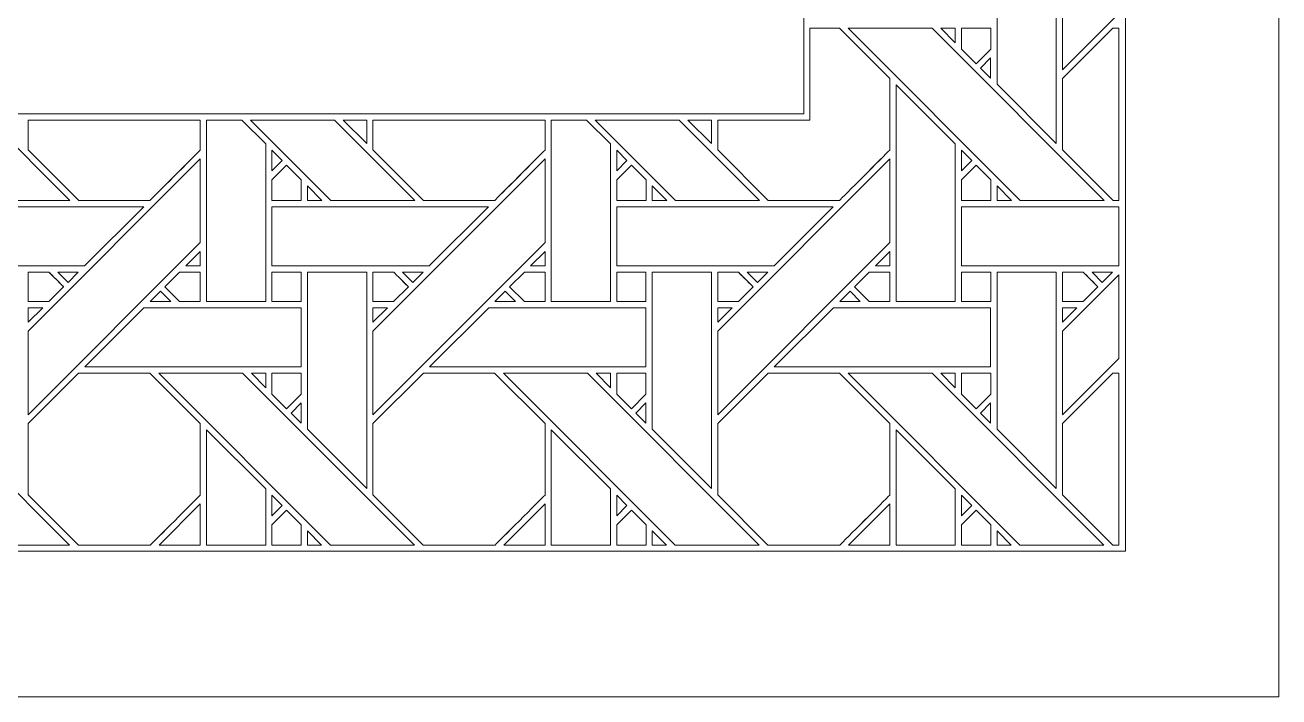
# Model space of a CAD drawing. Header units: inches. Extents: x 5.4 to 19.4, y 5.6 to 12.6.
# Drawn here: x 15.932 to 19.383, y 5.595 to 7.442 of the extents above; entities that cross this region are included whole.
import ezdxf

# ---------------------------------------------------------------- set-up
doc = ezdxf.new("R2010")
doc.units = ezdxf.units.IN
doc.header["$MEASUREMENT"] = 0
doc.layers.add('Design', color=7, linetype='Continuous', lineweight=0)

msp = doc.modelspace()

# ---------------------------------------------------------------- linework, layer by layer
at = {"layer": 'Design'}
for points, knots in [([(5.3829, 12.5948), (5.3829, 12.5948), (5.3829, 5.5948), (5.3829, 5.5948), (5.3829, 5.5948), (19.3829, 5.5948), (19.3829, 5.5948), (19.3829, 5.5948), (19.3829, 12.5948), (19.3829, 12.5948), (19.3829, 12.5948), (5.3829, 12.5948), (5.3829, 12.5948)], [0, 0, 0, 0, 1, 1, 1, 2, 2, 2, 3, 3, 3, 4, 4, 4, 4]), ([(5.8048, 12.1938), (5.8048, 12.1938), (5.8048, 5.9957), (5.8048, 5.9957), (5.8048, 5.9957), (18.9609, 5.9957), (18.9609, 5.9957), (18.9609, 5.9957), (18.9609, 12.1938), (18.9609, 12.1938), (18.9609, 12.1938), (5.8048, 12.1938), (5.8048, 12.1938)], [0, 0, 0, 0, 1, 1, 1, 2, 2, 2, 3, 3, 3, 4, 4, 4, 4]), ([(6.6905, 7.1978), (6.6905, 7.1978), (6.6905, 10.9917), (6.6905, 10.9917), (6.6905, 10.9917), (18.0752, 10.9917), (18.0752, 10.9917), (18.0752, 10.9917), (18.0752, 7.1978), (18.0752, 7.1978), (18.0752, 7.1978), (6.6905, 7.1978), (6.6905, 7.1978)], [0, 0, 0, 0, 1, 1, 1, 2, 2, 2, 3, 3, 3, 4, 4, 4, 4]), ([(18.6071, 7.2793), (18.6071, 7.2793), (18.6071, 7.7115), (18.6071, 7.7115), (18.6071, 7.7115), (18.77, 7.7115), (18.77, 7.7115), (18.77, 7.7115), (18.77, 7.1164), (18.77, 7.1164), (18.77, 7.1164), (18.6071, 7.2793), (18.6071, 7.2793)], [0, 0, 0, 0, 1, 1, 1, 2, 2, 2, 3, 3, 3, 4, 4, 4, 4]), ([(18.9421, 7.4742), (18.9421, 7.4742), (18.7871, 7.3193), (18.7871, 7.3193), (18.7871, 7.3193), (18.7871, 7.5494), (18.7871, 7.5494), (18.7871, 7.5494), (18.9421, 7.7043), (18.9421, 7.7043), (18.9421, 7.7043), (18.9421, 7.4742), (18.9421, 7.4742)], [0, 0, 0, 0, 1, 1, 1, 2, 2, 2, 3, 3, 3, 4, 4, 4, 4]), ([(17.8384, 7.0992), (17.8384, 7.0992), (17.8384, 7.1811), (17.8384, 7.1811), (17.8384, 7.1811), (18.0919, 7.1811), (18.0919, 7.1811), (18.0919, 7.1811), (18.0919, 7.4336), (18.0919, 7.4336), (18.0919, 7.4336), (18.1734, 7.4336), (18.1734, 7.4336), (18.1734, 7.4336), (18.3121, 7.2949), (18.3121, 7.2949), (18.3121, 7.2949), (18.3121, 7.0987), (18.3121, 7.0987), (18.2943, 7.0807), (18.1824, 6.969), (18.1734, 6.96), (18.1734, 6.96), (17.9777, 6.96), (17.9777, 6.96), (17.9777, 6.96), (17.8384, 7.0992), (17.8384, 7.0992)], [0, 0, 0, 0, 1, 1, 1, 2, 2, 2, 3, 3, 3, 4, 4, 4, 5, 5, 5, 6, 6, 6, 7, 7, 7, 8, 8, 8, 9, 9, 9, 9]), ([(18.3121, 7.0987), (18.2942, 7.0806), (18.1823, 6.9689), (18.1734, 6.96), (18.1734, 6.96), (17.9777, 6.96), (17.9777, 6.96), (17.9777, 6.96), (17.8384, 7.0992), (17.8384, 7.0992), (17.8384, 7.0992), (17.8384, 7.1811), (17.8384, 7.1811), (17.8384, 7.1811), (18.0919, 7.1811), (18.0919, 7.1811), (18.0919, 7.1811), (18.0919, 7.4336), (18.0919, 7.4336), (18.0919, 7.4336), (18.1734, 7.4336), (18.1734, 7.4336), (18.1734, 7.4336), (18.3121, 7.2949), (18.3121, 7.2949), (18.3121, 7.2949), (18.3121, 7.0987), (18.3121, 7.0987)], [0, 0, 0, 0, 1, 1, 1, 2, 2, 2, 3, 3, 3, 4, 4, 4, 5, 5, 5, 6, 6, 6, 7, 7, 7, 8, 8, 8, 9, 9, 9, 9]), ([(18.9021, 6.96), (18.9021, 6.96), (18.6711, 6.96), (18.6711, 6.96), (18.6711, 6.96), (18.1975, 7.4336), (18.1975, 7.4336), (18.1975, 7.4336), (18.4285, 7.4336), (18.4285, 7.4336), (18.4285, 7.4336), (18.9021, 6.96), (18.9021, 6.96)], [0, 0, 0, 0, 1, 1, 1, 2, 2, 2, 3, 3, 3, 4, 4, 4, 4]), ([(18.4526, 7.4336), (18.4526, 7.4336), (18.4921, 7.4336), (18.4921, 7.4336), (18.4921, 7.4336), (18.4921, 7.3938), (18.4921, 7.3938), (18.4921, 7.3938), (18.4526, 7.4336), (18.4526, 7.4336)], [0, 0, 0, 0, 1, 1, 1, 2, 2, 2, 3, 3, 3, 3]), ([(18.5093, 7.4336), (18.5093, 7.4336), (18.5896, 7.4336), (18.5896, 7.4336), (18.5896, 7.4336), (18.5896, 7.376), (18.5896, 7.376), (18.5896, 7.376), (18.5496, 7.3361), (18.5496, 7.3361), (18.5496, 7.3361), (18.5093, 7.3764), (18.5093, 7.3764), (18.5093, 7.3764), (18.5093, 7.4336), (18.5093, 7.4336)], [0, 0, 0, 0, 1, 1, 1, 2, 2, 2, 3, 3, 3, 4, 4, 4, 5, 5, 5, 5]), ([(18.5496, 7.3361), (18.5496, 7.3361), (18.5093, 7.3764), (18.5093, 7.3764), (18.5093, 7.3764), (18.5093, 7.4336), (18.5093, 7.4336), (18.5093, 7.4336), (18.5896, 7.4336), (18.5896, 7.4336), (18.5896, 7.4336), (18.5896, 7.376), (18.5896, 7.376), (18.5896, 7.376), (18.5496, 7.3361), (18.5496, 7.3361)], [0, 0, 0, 0, 1, 1, 1, 2, 2, 2, 3, 3, 3, 4, 4, 4, 5, 5, 5, 5]), ([(18.9421, 6.96), (18.9421, 6.96), (18.9264, 6.96), (18.9264, 6.96), (18.9264, 6.96), (18.7872, 7.0992), (18.7872, 7.0992), (18.7872, 7.0992), (18.7872, 7.2949), (18.7872, 7.2949), (18.7872, 7.2949), (18.9259, 7.4336), (18.9259, 7.4336), (18.9259, 7.4336), (18.9421, 7.4336), (18.9421, 7.4336), (18.9421, 7.4336), (18.9421, 6.96), (18.9421, 6.96)], [0, 0, 0, 0, 1, 1, 1, 2, 2, 2, 3, 3, 3, 4, 4, 4, 5, 5, 5, 6, 6, 6, 6]), ([(18.9421, 6.96), (18.9421, 6.96), (18.9264, 6.96), (18.9264, 6.96), (18.9264, 6.96), (18.7872, 7.0992), (18.7872, 7.0992), (18.7872, 7.0992), (18.7872, 7.2949), (18.7872, 7.2949), (18.7872, 7.2949), (18.9259, 7.4336), (18.9259, 7.4336), (18.9259, 7.4336), (18.9421, 7.4336), (18.9421, 7.4336), (18.9421, 7.4336), (18.9421, 6.96), (18.9421, 6.96)], [0, 0, 0, 0, 1, 1, 1, 2, 2, 2, 3, 3, 3, 4, 4, 4, 5, 5, 5, 6, 6, 6, 6]), ([(18.5895, 7.3518), (18.5895, 7.3518), (18.5895, 7.2966), (18.5895, 7.2966), (18.5895, 7.2966), (18.5618, 7.324), (18.5618, 7.324), (18.5618, 7.324), (18.5895, 7.3518), (18.5895, 7.3518)], [0, 0, 0, 0, 1, 1, 1, 2, 2, 2, 3, 3, 3, 3]), ([(18.492, 6.682), (18.492, 6.682), (18.3292, 6.682), (18.3292, 6.682), (18.3292, 6.682), (18.3292, 7.2778), (18.3292, 7.2778), (18.3292, 7.2778), (18.492, 7.1157), (18.492, 7.1157), (18.492, 7.1157), (18.492, 6.682), (18.492, 6.682)], [0, 0, 0, 0, 1, 1, 1, 2, 2, 2, 3, 3, 3, 4, 4, 4, 4]), ([(15.6038, 7.1811), (15.6038, 7.1811), (15.8348, 7.1811), (15.8348, 7.1811), (15.8348, 7.1811), (16.056, 6.96), (16.056, 6.96), (16.056, 6.96), (15.8249, 6.96), (15.8249, 6.96), (15.8249, 6.96), (15.6038, 7.1811), (15.6038, 7.1811)], [0, 0, 0, 0, 1, 1, 1, 2, 2, 2, 3, 3, 3, 4, 4, 4, 4]), ([(15.941, 7.0992), (15.941, 7.0992), (15.941, 7.1811), (15.941, 7.1811), (15.941, 7.1811), (16.4146, 7.1811), (16.4146, 7.1811), (16.4146, 7.1811), (16.4146, 7.0987), (16.4146, 7.0987), (16.3968, 7.0807), (16.2849, 6.969), (16.2759, 6.96), (16.2759, 6.96), (16.0802, 6.96), (16.0802, 6.96), (16.0802, 6.96), (15.941, 7.0992), (15.941, 7.0992)], [0, 0, 0, 0, 1, 1, 1, 2, 2, 2, 3, 3, 3, 4, 4, 4, 5, 5, 5, 6, 6, 6, 6]), ([(16.4146, 7.0987), (16.3967, 7.0806), (16.2848, 6.9689), (16.2759, 6.96), (16.2759, 6.96), (16.0802, 6.96), (16.0802, 6.96), (16.0802, 6.96), (15.941, 7.0992), (15.941, 7.0992), (15.941, 7.0992), (15.941, 7.1811), (15.941, 7.1811), (15.941, 7.1811), (16.4146, 7.1811), (16.4146, 7.1811), (16.4146, 7.1811), (16.4146, 7.0987), (16.4146, 7.0987)], [0, 0, 0, 0, 1, 1, 1, 2, 2, 2, 3, 3, 3, 4, 4, 4, 5, 5, 5, 6, 6, 6, 6]), ([(16.4317, 7.1811), (16.4317, 7.1811), (16.5288, 7.1811), (16.5288, 7.1811), (16.5288, 7.1811), (16.5945, 7.1157), (16.5945, 7.1157), (16.5945, 7.1157), (16.5945, 6.682), (16.5945, 6.682), (16.5945, 6.682), (16.4317, 6.682), (16.4317, 6.682), (16.4317, 6.682), (16.4317, 7.1811), (16.4317, 7.1811)], [0, 0, 0, 0, 1, 1, 1, 2, 2, 2, 3, 3, 3, 4, 4, 4, 5, 5, 5, 5]), ([(16.5525, 7.1811), (16.5525, 7.1811), (16.7835, 7.1811), (16.7835, 7.1811), (16.7835, 7.1811), (17.0047, 6.96), (17.0047, 6.96), (17.0047, 6.96), (16.7736, 6.96), (16.7736, 6.96), (16.7736, 6.96), (16.5525, 7.1811), (16.5525, 7.1811)], [0, 0, 0, 0, 1, 1, 1, 2, 2, 2, 3, 3, 3, 4, 4, 4, 4]), ([(16.8725, 7.1811), (16.8725, 7.1811), (16.8725, 7.1164), (16.8725, 7.1164), (16.8725, 7.1164), (16.8078, 7.1811), (16.8078, 7.1811), (16.8078, 7.1811), (16.8725, 7.1811), (16.8725, 7.1811)], [0, 0, 0, 0, 1, 1, 1, 2, 2, 2, 3, 3, 3, 3]), ([(16.8897, 7.0992), (16.8897, 7.0992), (16.8897, 7.1811), (16.8897, 7.1811), (16.8897, 7.1811), (17.3634, 7.1811), (17.3634, 7.1811), (17.3634, 7.1811), (17.3634, 7.0987), (17.3634, 7.0987), (17.3456, 7.0807), (17.2336, 6.969), (17.2247, 6.96), (17.2247, 6.96), (17.029, 6.96), (17.029, 6.96), (17.029, 6.96), (16.8897, 7.0992), (16.8897, 7.0992)], [0, 0, 0, 0, 1, 1, 1, 2, 2, 2, 3, 3, 3, 4, 4, 4, 5, 5, 5, 6, 6, 6, 6]), ([(17.3634, 7.0987), (17.3454, 7.0806), (17.2335, 6.9689), (17.2247, 6.96), (17.2247, 6.96), (17.029, 6.96), (17.029, 6.96), (17.029, 6.96), (16.8897, 7.0992), (16.8897, 7.0992), (16.8897, 7.0992), (16.8897, 7.1811), (16.8897, 7.1811), (16.8897, 7.1811), (17.3634, 7.1811), (17.3634, 7.1811), (17.3634, 7.1811), (17.3634, 7.0987), (17.3634, 7.0987)], [0, 0, 0, 0, 1, 1, 1, 2, 2, 2, 3, 3, 3, 4, 4, 4, 5, 5, 5, 6, 6, 6, 6]), ([(17.3805, 7.1811), (17.3805, 7.1811), (17.4775, 7.1811), (17.4775, 7.1811), (17.4775, 7.1811), (17.5432, 7.1157), (17.5432, 7.1157), (17.5432, 7.1157), (17.5432, 6.682), (17.5432, 6.682), (17.5432, 6.682), (17.3805, 6.682), (17.3805, 6.682), (17.3805, 6.682), (17.3805, 7.1811), (17.3805, 7.1811)], [0, 0, 0, 0, 1, 1, 1, 2, 2, 2, 3, 3, 3, 4, 4, 4, 5, 5, 5, 5]), ([(17.5013, 7.1811), (17.5013, 7.1811), (17.7323, 7.1811), (17.7323, 7.1811), (17.7323, 7.1811), (17.9534, 6.96), (17.9534, 6.96), (17.9534, 6.96), (17.7224, 6.96), (17.7224, 6.96), (17.7224, 6.96), (17.5013, 7.1811), (17.5013, 7.1811)], [0, 0, 0, 0, 1, 1, 1, 2, 2, 2, 3, 3, 3, 4, 4, 4, 4]), ([(17.8213, 7.1811), (17.8213, 7.1811), (17.8213, 7.1164), (17.8213, 7.1164), (17.8213, 7.1164), (17.7565, 7.1811), (17.7565, 7.1811), (17.7565, 7.1811), (17.8213, 7.1811), (17.8213, 7.1811)], [0, 0, 0, 0, 1, 1, 1, 2, 2, 2, 3, 3, 3, 3]), ([(15.941, 6.6007), (15.941, 6.6007), (16.4146, 7.0743), (16.4146, 7.0743), (16.4146, 7.0743), (16.4146, 6.8442), (16.4146, 6.8442), (16.4146, 6.8442), (15.941, 6.3706), (15.941, 6.3706), (15.941, 6.3706), (15.941, 6.6007), (15.941, 6.6007)], [0, 0, 0, 0, 1, 1, 1, 2, 2, 2, 3, 3, 3, 4, 4, 4, 4]), ([(16.6118, 7.0414), (16.6118, 7.0414), (16.6118, 7.0982), (16.6118, 7.0982), (16.6118, 7.0982), (16.64, 7.0696), (16.64, 7.0696), (16.64, 7.0696), (16.6118, 7.0414), (16.6118, 7.0414)], [0, 0, 0, 0, 1, 1, 1, 2, 2, 2, 3, 3, 3, 3]), ([(16.8897, 6.6007), (16.8897, 6.6007), (17.3633, 7.0743), (17.3633, 7.0743), (17.3633, 7.0743), (17.3633, 6.8442), (17.3633, 6.8442), (17.3633, 6.8442), (16.8897, 6.3706), (16.8897, 6.3706), (16.8897, 6.3706), (16.8897, 6.6007), (16.8897, 6.6007)], [0, 0, 0, 0, 1, 1, 1, 2, 2, 2, 3, 3, 3, 4, 4, 4, 4]), ([(17.5605, 7.0414), (17.5605, 7.0414), (17.5605, 7.0982), (17.5605, 7.0982), (17.5605, 7.0982), (17.5887, 7.0696), (17.5887, 7.0696), (17.5887, 7.0696), (17.5605, 7.0414), (17.5605, 7.0414)], [0, 0, 0, 0, 1, 1, 1, 2, 2, 2, 3, 3, 3, 3]), ([(17.8384, 6.6007), (17.8384, 6.6007), (18.3121, 7.0743), (18.3121, 7.0743), (18.3121, 7.0743), (18.3121, 6.8442), (18.3121, 6.8442), (18.3121, 6.8442), (17.8384, 6.3706), (17.8384, 6.3706), (17.8384, 6.3706), (17.8384, 6.6007), (17.8384, 6.6007)], [0, 0, 0, 0, 1, 1, 1, 2, 2, 2, 3, 3, 3, 4, 4, 4, 4]), ([(18.5093, 7.0414), (18.5093, 7.0414), (18.5093, 7.0982), (18.5093, 7.0982), (18.5093, 7.0982), (18.5375, 7.0696), (18.5375, 7.0696), (18.5375, 7.0696), (18.5093, 7.0414), (18.5093, 7.0414)], [0, 0, 0, 0, 1, 1, 1, 2, 2, 2, 3, 3, 3, 3]), ([(16.6925, 6.9597), (16.6925, 6.9597), (16.6118, 6.9597), (16.6118, 6.9597), (16.6118, 6.9597), (16.6118, 7.017), (16.6118, 7.017), (16.6118, 7.017), (16.6522, 7.0574), (16.6522, 7.0574), (16.6522, 7.0574), (16.6925, 7.017), (16.6925, 7.017), (16.6925, 7.017), (16.6925, 6.9597), (16.6925, 6.9597)], [0, 0, 0, 0, 1, 1, 1, 2, 2, 2, 3, 3, 3, 4, 4, 4, 5, 5, 5, 5]), ([(16.6118, 7.017), (16.6118, 7.017), (16.6522, 7.0574), (16.6522, 7.0574), (16.6522, 7.0574), (16.6925, 7.017), (16.6925, 7.017), (16.6925, 7.017), (16.6925, 6.9597), (16.6925, 6.9597), (16.6925, 6.9597), (16.6118, 6.9597), (16.6118, 6.9597), (16.6118, 6.9597), (16.6118, 7.017), (16.6118, 7.017)], [0, 0, 0, 0, 1, 1, 1, 2, 2, 2, 3, 3, 3, 4, 4, 4, 5, 5, 5, 5]), ([(17.6412, 6.9597), (17.6412, 6.9597), (17.5606, 6.9597), (17.5606, 6.9597), (17.5606, 6.9597), (17.5606, 7.017), (17.5606, 7.017), (17.5606, 7.017), (17.6009, 7.0574), (17.6009, 7.0574), (17.6009, 7.0574), (17.6412, 7.017), (17.6412, 7.017), (17.6412, 7.017), (17.6412, 6.9597), (17.6412, 6.9597)], [0, 0, 0, 0, 1, 1, 1, 2, 2, 2, 3, 3, 3, 4, 4, 4, 5, 5, 5, 5]), ([(17.5606, 7.017), (17.5606, 7.017), (17.6009, 7.0574), (17.6009, 7.0574), (17.6009, 7.0574), (17.6412, 7.017), (17.6412, 7.017), (17.6412, 7.017), (17.6412, 6.9597), (17.6412, 6.9597), (17.6412, 6.9597), (17.5606, 6.9597), (17.5606, 6.9597), (17.5606, 6.9597), (17.5606, 7.017), (17.5606, 7.017)], [0, 0, 0, 0, 1, 1, 1, 2, 2, 2, 3, 3, 3, 4, 4, 4, 5, 5, 5, 5]), ([(18.59, 6.9597), (18.59, 6.9597), (18.5093, 6.9597), (18.5093, 6.9597), (18.5093, 6.9597), (18.5093, 7.017), (18.5093, 7.017), (18.5093, 7.017), (18.5496, 7.0574), (18.5496, 7.0574), (18.5496, 7.0574), (18.59, 7.017), (18.59, 7.017), (18.59, 7.017), (18.59, 6.9597), (18.59, 6.9597)], [0, 0, 0, 0, 1, 1, 1, 2, 2, 2, 3, 3, 3, 4, 4, 4, 5, 5, 5, 5]), ([(18.5093, 7.017), (18.5093, 7.017), (18.5496, 7.0574), (18.5496, 7.0574), (18.5496, 7.0574), (18.59, 7.017), (18.59, 7.017), (18.59, 7.017), (18.59, 6.9597), (18.59, 6.9597), (18.59, 6.9597), (18.5093, 6.9597), (18.5093, 6.9597), (18.5093, 6.9597), (18.5093, 7.017), (18.5093, 7.017)], [0, 0, 0, 0, 1, 1, 1, 2, 2, 2, 3, 3, 3, 4, 4, 4, 5, 5, 5, 5]), ([(16.7494, 6.96), (16.7494, 6.96), (16.7097, 6.96), (16.7097, 6.96), (16.7097, 6.96), (16.7097, 6.9998), (16.7097, 6.9998), (16.7097, 6.9998), (16.7494, 6.96), (16.7494, 6.96)], [0, 0, 0, 0, 1, 1, 1, 2, 2, 2, 3, 3, 3, 3]), ([(17.6982, 6.96), (17.6982, 6.96), (17.6585, 6.96), (17.6585, 6.96), (17.6585, 6.96), (17.6585, 6.9998), (17.6585, 6.9998), (17.6585, 6.9998), (17.6982, 6.96), (17.6982, 6.96)], [0, 0, 0, 0, 1, 1, 1, 2, 2, 2, 3, 3, 3, 3]), ([(18.6469, 6.96), (18.6469, 6.96), (18.6072, 6.96), (18.6072, 6.96), (18.6072, 6.96), (18.6072, 6.9998), (18.6072, 6.9998), (18.6072, 6.9998), (18.6469, 6.96), (18.6469, 6.96)], [0, 0, 0, 0, 1, 1, 1, 2, 2, 2, 3, 3, 3, 3]), ([(15.6631, 6.78), (15.6631, 6.78), (15.6631, 6.9427), (15.6631, 6.9427), (15.6631, 6.9427), (16.2588, 6.9427), (16.2588, 6.9427), (16.2588, 6.9427), (16.0961, 6.78), (16.0961, 6.78), (16.0961, 6.78), (15.6631, 6.78), (15.6631, 6.78)], [0, 0, 0, 0, 1, 1, 1, 2, 2, 2, 3, 3, 3, 4, 4, 4, 4]), ([(16.6118, 6.78), (16.6118, 6.78), (16.6118, 6.9427), (16.6118, 6.9427), (16.6118, 6.9427), (17.2075, 6.9427), (17.2075, 6.9427), (17.2075, 6.9427), (17.0448, 6.78), (17.0448, 6.78), (17.0448, 6.78), (16.6118, 6.78), (16.6118, 6.78)], [0, 0, 0, 0, 1, 1, 1, 2, 2, 2, 3, 3, 3, 4, 4, 4, 4]), ([(17.5605, 6.78), (17.5605, 6.78), (17.5605, 6.9427), (17.5605, 6.9427), (17.5605, 6.9427), (18.1563, 6.9427), (18.1563, 6.9427), (18.1563, 6.9427), (17.9935, 6.78), (17.9935, 6.78), (17.9935, 6.78), (17.5605, 6.78), (17.5605, 6.78)], [0, 0, 0, 0, 1, 1, 1, 2, 2, 2, 3, 3, 3, 4, 4, 4, 4]), ([(18.9421, 6.78), (18.9421, 6.78), (18.5093, 6.78), (18.5093, 6.78), (18.5093, 6.78), (18.5093, 6.9427), (18.5093, 6.9427), (18.5093, 6.9427), (18.9421, 6.9427), (18.9421, 6.9427), (18.9421, 6.9427), (18.9421, 6.78), (18.9421, 6.78)], [0, 0, 0, 0, 1, 1, 1, 2, 2, 2, 3, 3, 3, 4, 4, 4, 4]), ([(16.3748, 6.7801), (16.3748, 6.7801), (16.4146, 6.8198), (16.4146, 6.8198), (16.4146, 6.8198), (16.4146, 6.7801), (16.4146, 6.7801), (16.4146, 6.7801), (16.3748, 6.7801), (16.3748, 6.7801)], [0, 0, 0, 0, 1, 1, 1, 2, 2, 2, 3, 3, 3, 3]), ([(17.3236, 6.7801), (17.3236, 6.7801), (17.3634, 6.8198), (17.3634, 6.8198), (17.3634, 6.8198), (17.3634, 6.7801), (17.3634, 6.7801), (17.3634, 6.7801), (17.3236, 6.7801), (17.3236, 6.7801)], [0, 0, 0, 0, 1, 1, 1, 2, 2, 2, 3, 3, 3, 3]), ([(18.2723, 6.7801), (18.2723, 6.7801), (18.3121, 6.8198), (18.3121, 6.8198), (18.3121, 6.8198), (18.3121, 6.7801), (18.3121, 6.7801), (18.3121, 6.7801), (18.2723, 6.7801), (18.2723, 6.7801)], [0, 0, 0, 0, 1, 1, 1, 2, 2, 2, 3, 3, 3, 3]), ([(15.941, 6.7627), (15.941, 6.7627), (15.998, 6.7627), (15.998, 6.7627), (16.0032, 6.7576), (16.0339, 6.7268), (16.0384, 6.7224), (16.0384, 6.7224), (15.9979, 6.682), (15.9979, 6.682), (15.9979, 6.682), (15.941, 6.682), (15.941, 6.682), (15.941, 6.682), (15.941, 6.7627), (15.941, 6.7627)], [0, 0, 0, 0, 1, 1, 1, 2, 2, 2, 3, 3, 3, 4, 4, 4, 5, 5, 5, 5]), ([(15.941, 6.682), (15.941, 6.682), (15.941, 6.7627), (15.941, 6.7627), (15.941, 6.7627), (15.998, 6.7627), (15.998, 6.7627), (16.0036, 6.7572), (16.0384, 6.7224), (16.0384, 6.7224), (16.0384, 6.7224), (15.9979, 6.682), (15.9979, 6.682), (15.9979, 6.682), (15.941, 6.682), (15.941, 6.682)], [0, 0, 0, 0, 1, 1, 1, 2, 2, 2, 3, 3, 3, 4, 4, 4, 5, 5, 5, 5]), ([(16.0224, 6.7628), (16.0224, 6.7628), (16.0788, 6.7628), (16.0788, 6.7628), (16.0788, 6.7628), (16.0506, 6.7346), (16.0506, 6.7346), (16.0506, 6.7346), (16.0224, 6.7628), (16.0224, 6.7628)], [0, 0, 0, 0, 1, 1, 1, 2, 2, 2, 3, 3, 3, 3]), ([(16.4146, 6.682), (16.4146, 6.682), (16.3575, 6.682), (16.3575, 6.682), (16.3575, 6.682), (16.3172, 6.7223), (16.3172, 6.7223), (16.3172, 6.7223), (16.3576, 6.7628), (16.3576, 6.7628), (16.3576, 6.7628), (16.4146, 6.7628), (16.4146, 6.7628), (16.4146, 6.7628), (16.4146, 6.682), (16.4146, 6.682)], [0, 0, 0, 0, 1, 1, 1, 2, 2, 2, 3, 3, 3, 4, 4, 4, 5, 5, 5, 5]), ([(16.3172, 6.7223), (16.3172, 6.7223), (16.3576, 6.7628), (16.3576, 6.7628), (16.3576, 6.7628), (16.4146, 6.7628), (16.4146, 6.7628), (16.4146, 6.7628), (16.4146, 6.682), (16.4146, 6.682), (16.4146, 6.682), (16.3575, 6.682), (16.3575, 6.682), (16.3575, 6.682), (16.3172, 6.7223), (16.3172, 6.7223)], [0, 0, 0, 0, 1, 1, 1, 2, 2, 2, 3, 3, 3, 4, 4, 4, 5, 5, 5, 5]), ([(16.6118, 6.7627), (16.6118, 6.7627), (16.6921, 6.7627), (16.6921, 6.7627), (16.6921, 6.7627), (16.6921, 6.682), (16.6921, 6.682), (16.6921, 6.682), (16.6118, 6.682), (16.6118, 6.682), (16.6118, 6.682), (16.6118, 6.7627), (16.6118, 6.7627)], [0, 0, 0, 0, 1, 1, 1, 2, 2, 2, 3, 3, 3, 4, 4, 4, 4]), ([(16.6118, 6.682), (16.6118, 6.682), (16.6118, 6.7627), (16.6118, 6.7627), (16.6118, 6.7627), (16.6921, 6.7627), (16.6921, 6.7627), (16.6921, 6.7627), (16.6921, 6.682), (16.6921, 6.682), (16.6921, 6.682), (16.6118, 6.682), (16.6118, 6.682)], [0, 0, 0, 0, 1, 1, 1, 2, 2, 2, 3, 3, 3, 4, 4, 4, 4]), ([(16.8725, 6.7628), (16.8725, 6.7628), (16.8725, 6.1677), (16.8725, 6.1677), (16.8725, 6.1677), (16.7096, 6.3306), (16.7096, 6.3306), (16.7096, 6.3306), (16.7096, 6.7628), (16.7096, 6.7628), (16.7096, 6.7628), (16.8725, 6.7628), (16.8725, 6.7628)], [0, 0, 0, 0, 1, 1, 1, 2, 2, 2, 3, 3, 3, 4, 4, 4, 4]), ([(16.8897, 6.7627), (16.8897, 6.7627), (16.9468, 6.7627), (16.9468, 6.7627), (16.9519, 6.7576), (16.9827, 6.7268), (16.9871, 6.7224), (16.9871, 6.7224), (16.9467, 6.682), (16.9467, 6.682), (16.9467, 6.682), (16.8897, 6.682), (16.8897, 6.682), (16.8897, 6.682), (16.8897, 6.7627), (16.8897, 6.7627)], [0, 0, 0, 0, 1, 1, 1, 2, 2, 2, 3, 3, 3, 4, 4, 4, 5, 5, 5, 5]), ([(16.8897, 6.682), (16.8897, 6.682), (16.8897, 6.7627), (16.8897, 6.7627), (16.8897, 6.7627), (16.9468, 6.7627), (16.9468, 6.7627), (16.9521, 6.7575), (16.9829, 6.7266), (16.9871, 6.7224), (16.9871, 6.7224), (16.9467, 6.682), (16.9467, 6.682), (16.9467, 6.682), (16.8897, 6.682), (16.8897, 6.682)], [0, 0, 0, 0, 1, 1, 1, 2, 2, 2, 3, 3, 3, 4, 4, 4, 5, 5, 5, 5]), ([(16.9711, 6.7628), (16.9711, 6.7628), (17.0276, 6.7628), (17.0276, 6.7628), (17.0276, 6.7628), (16.9993, 6.7346), (16.9993, 6.7346), (16.9993, 6.7346), (16.9711, 6.7628), (16.9711, 6.7628)], [0, 0, 0, 0, 1, 1, 1, 2, 2, 2, 3, 3, 3, 3]), ([(17.3634, 6.682), (17.3634, 6.682), (17.3063, 6.682), (17.3063, 6.682), (17.3063, 6.682), (17.2659, 6.7223), (17.2659, 6.7223), (17.2659, 6.7223), (17.3063, 6.7628), (17.3063, 6.7628), (17.3063, 6.7628), (17.3634, 6.7628), (17.3634, 6.7628), (17.3634, 6.7628), (17.3634, 6.682), (17.3634, 6.682)], [0, 0, 0, 0, 1, 1, 1, 2, 2, 2, 3, 3, 3, 4, 4, 4, 5, 5, 5, 5]), ([(17.2659, 6.7223), (17.2659, 6.7223), (17.3063, 6.7628), (17.3063, 6.7628), (17.3063, 6.7628), (17.3634, 6.7628), (17.3634, 6.7628), (17.3634, 6.7628), (17.3634, 6.682), (17.3634, 6.682), (17.3634, 6.682), (17.3063, 6.682), (17.3063, 6.682), (17.3063, 6.682), (17.2659, 6.7223), (17.2659, 6.7223)], [0, 0, 0, 0, 1, 1, 1, 2, 2, 2, 3, 3, 3, 4, 4, 4, 5, 5, 5, 5]), ([(17.5606, 6.682), (17.5606, 6.682), (17.5606, 6.7627), (17.5606, 6.7627), (17.5606, 6.7627), (17.6408, 6.7627), (17.6408, 6.7627), (17.6408, 6.7627), (17.6408, 6.682), (17.6408, 6.682), (17.6408, 6.682), (17.5606, 6.682), (17.5606, 6.682)], [0, 0, 0, 0, 1, 1, 1, 2, 2, 2, 3, 3, 3, 4, 4, 4, 4]), ([(17.5606, 6.682), (17.5606, 6.682), (17.5606, 6.7627), (17.5606, 6.7627), (17.5606, 6.7627), (17.6408, 6.7627), (17.6408, 6.7627), (17.6408, 6.7627), (17.6408, 6.682), (17.6408, 6.682), (17.6408, 6.682), (17.5606, 6.682), (17.5606, 6.682)], [0, 0, 0, 0, 1, 1, 1, 2, 2, 2, 3, 3, 3, 4, 4, 4, 4]), ([(17.8213, 6.7628), (17.8213, 6.7628), (17.8213, 6.1677), (17.8213, 6.1677), (17.8213, 6.1677), (17.6583, 6.3306), (17.6583, 6.3306), (17.6583, 6.3306), (17.6583, 6.7628), (17.6583, 6.7628), (17.6583, 6.7628), (17.8213, 6.7628), (17.8213, 6.7628)], [0, 0, 0, 0, 1, 1, 1, 2, 2, 2, 3, 3, 3, 4, 4, 4, 4]), ([(17.8384, 6.7627), (17.8384, 6.7627), (17.8955, 6.7627), (17.8955, 6.7627), (17.9006, 6.7576), (17.9314, 6.7268), (17.9358, 6.7224), (17.9358, 6.7224), (17.8954, 6.682), (17.8954, 6.682), (17.8954, 6.682), (17.8384, 6.682), (17.8384, 6.682), (17.8384, 6.682), (17.8384, 6.7627), (17.8384, 6.7627)], [0, 0, 0, 0, 1, 1, 1, 2, 2, 2, 3, 3, 3, 4, 4, 4, 5, 5, 5, 5]), ([(17.8384, 6.682), (17.8384, 6.682), (17.8384, 6.7627), (17.8384, 6.7627), (17.8384, 6.7627), (17.8955, 6.7627), (17.8955, 6.7627), (17.9011, 6.7572), (17.9358, 6.7224), (17.9358, 6.7224), (17.9358, 6.7224), (17.8954, 6.682), (17.8954, 6.682), (17.8954, 6.682), (17.8384, 6.682), (17.8384, 6.682)], [0, 0, 0, 0, 1, 1, 1, 2, 2, 2, 3, 3, 3, 4, 4, 4, 5, 5, 5, 5]), ([(17.9198, 6.7628), (17.9198, 6.7628), (17.9763, 6.7628), (17.9763, 6.7628), (17.9763, 6.7628), (17.948, 6.7346), (17.948, 6.7346), (17.948, 6.7346), (17.9198, 6.7628), (17.9198, 6.7628)], [0, 0, 0, 0, 1, 1, 1, 2, 2, 2, 3, 3, 3, 3]), ([(18.3121, 6.682), (18.3121, 6.682), (18.255, 6.682), (18.255, 6.682), (18.255, 6.682), (18.2146, 6.7223), (18.2146, 6.7223), (18.2146, 6.7223), (18.2551, 6.7628), (18.2551, 6.7628), (18.2551, 6.7628), (18.3121, 6.7628), (18.3121, 6.7628), (18.3121, 6.7628), (18.3121, 6.682), (18.3121, 6.682)], [0, 0, 0, 0, 1, 1, 1, 2, 2, 2, 3, 3, 3, 4, 4, 4, 5, 5, 5, 5]), ([(18.2146, 6.7223), (18.2146, 6.7223), (18.2551, 6.7628), (18.2551, 6.7628), (18.2551, 6.7628), (18.3121, 6.7628), (18.3121, 6.7628), (18.3121, 6.7628), (18.3121, 6.682), (18.3121, 6.682), (18.3121, 6.682), (18.255, 6.682), (18.255, 6.682), (18.255, 6.682), (18.2146, 6.7223), (18.2146, 6.7223)], [0, 0, 0, 0, 1, 1, 1, 2, 2, 2, 3, 3, 3, 4, 4, 4, 5, 5, 5, 5]), ([(18.5093, 6.7627), (18.5093, 6.7627), (18.5896, 6.7627), (18.5896, 6.7627), (18.5896, 6.7627), (18.5896, 6.682), (18.5896, 6.682), (18.5896, 6.682), (18.5093, 6.682), (18.5093, 6.682), (18.5093, 6.682), (18.5093, 6.7627), (18.5093, 6.7627)], [0, 0, 0, 0, 1, 1, 1, 2, 2, 2, 3, 3, 3, 4, 4, 4, 4]), ([(18.5093, 6.682), (18.5093, 6.682), (18.5093, 6.7627), (18.5093, 6.7627), (18.5093, 6.7627), (18.5896, 6.7627), (18.5896, 6.7627), (18.5896, 6.7627), (18.5896, 6.682), (18.5896, 6.682), (18.5896, 6.682), (18.5093, 6.682), (18.5093, 6.682)], [0, 0, 0, 0, 1, 1, 1, 2, 2, 2, 3, 3, 3, 4, 4, 4, 4]), ([(18.6071, 6.3306), (18.6071, 6.3306), (18.6071, 6.7628), (18.6071, 6.7628), (18.6071, 6.7628), (18.77, 6.7628), (18.77, 6.7628), (18.77, 6.7628), (18.77, 6.1677), (18.77, 6.1677), (18.77, 6.1677), (18.6071, 6.3306), (18.6071, 6.3306)], [0, 0, 0, 0, 1, 1, 1, 2, 2, 2, 3, 3, 3, 4, 4, 4, 4]), ([(18.9421, 6.5255), (18.9421, 6.5255), (18.7871, 6.3706), (18.7871, 6.3706), (18.7871, 6.3706), (18.7871, 6.6007), (18.7871, 6.6007), (18.7871, 6.6007), (18.9421, 6.7556), (18.9421, 6.7556), (18.9421, 6.7556), (18.9421, 6.5255), (18.9421, 6.5255)], [0, 0, 0, 0, 1, 1, 1, 2, 2, 2, 3, 3, 3, 4, 4, 4, 4]), ([(18.7872, 6.7627), (18.7872, 6.7627), (18.8442, 6.7627), (18.8442, 6.7627), (18.8494, 6.7576), (18.8802, 6.7268), (18.8846, 6.7224), (18.8846, 6.7224), (18.8442, 6.682), (18.8442, 6.682), (18.8442, 6.682), (18.7872, 6.682), (18.7872, 6.682), (18.7872, 6.682), (18.7872, 6.7627), (18.7872, 6.7627)], [0, 0, 0, 0, 1, 1, 1, 2, 2, 2, 3, 3, 3, 4, 4, 4, 5, 5, 5, 5]), ([(18.8846, 6.7224), (18.8846, 6.7224), (18.8442, 6.682), (18.8442, 6.682), (18.8442, 6.682), (18.7872, 6.682), (18.7872, 6.682), (18.7872, 6.682), (18.7872, 6.7627), (18.7872, 6.7627), (18.7872, 6.7627), (18.8442, 6.7627), (18.8442, 6.7627), (18.8498, 6.7572), (18.8846, 6.7224), (18.8846, 6.7224)], [0, 0, 0, 0, 1, 1, 1, 2, 2, 2, 3, 3, 3, 4, 4, 4, 5, 5, 5, 5]), ([(18.8686, 6.7628), (18.8686, 6.7628), (18.925, 6.7628), (18.925, 6.7628), (18.925, 6.7628), (18.8967, 6.7346), (18.8967, 6.7346), (18.8967, 6.7346), (18.8686, 6.7628), (18.8686, 6.7628)], [0, 0, 0, 0, 1, 1, 1, 2, 2, 2, 3, 3, 3, 3]), ([(16.3333, 6.682), (16.3333, 6.682), (16.2768, 6.682), (16.2768, 6.682), (16.2768, 6.682), (16.305, 6.7102), (16.305, 6.7102), (16.305, 6.7102), (16.3333, 6.682), (16.3333, 6.682)], [0, 0, 0, 0, 1, 1, 1, 2, 2, 2, 3, 3, 3, 3]), ([(17.282, 6.682), (17.282, 6.682), (17.2255, 6.682), (17.2255, 6.682), (17.2255, 6.682), (17.2538, 6.7102), (17.2538, 6.7102), (17.2538, 6.7102), (17.282, 6.682), (17.282, 6.682)], [0, 0, 0, 0, 1, 1, 1, 2, 2, 2, 3, 3, 3, 3]), ([(18.2307, 6.682), (18.2307, 6.682), (18.1742, 6.682), (18.1742, 6.682), (18.1742, 6.682), (18.2025, 6.7102), (18.2025, 6.7102), (18.2025, 6.7102), (18.2307, 6.682), (18.2307, 6.682)], [0, 0, 0, 0, 1, 1, 1, 2, 2, 2, 3, 3, 3, 3]), ([(15.9808, 6.6649), (15.9808, 6.6649), (15.941, 6.625), (15.941, 6.625), (15.941, 6.625), (15.941, 6.6649), (15.941, 6.6649), (15.941, 6.6649), (15.9808, 6.6649), (15.9808, 6.6649)], [0, 0, 0, 0, 1, 1, 1, 2, 2, 2, 3, 3, 3, 3]), ([(16.0968, 6.502), (16.0968, 6.502), (16.2596, 6.6648), (16.2596, 6.6648), (16.2596, 6.6648), (16.6921, 6.6648), (16.6921, 6.6648), (16.6921, 6.6648), (16.6921, 6.502), (16.6921, 6.502), (16.6921, 6.502), (16.0968, 6.502), (16.0968, 6.502)], [0, 0, 0, 0, 1, 1, 1, 2, 2, 2, 3, 3, 3, 4, 4, 4, 4]), ([(16.9295, 6.6649), (16.9295, 6.6649), (16.8897, 6.625), (16.8897, 6.625), (16.8897, 6.625), (16.8897, 6.6649), (16.8897, 6.6649), (16.8897, 6.6649), (16.9295, 6.6649), (16.9295, 6.6649)], [0, 0, 0, 0, 1, 1, 1, 2, 2, 2, 3, 3, 3, 3]), ([(17.0455, 6.502), (17.0455, 6.502), (17.2084, 6.6648), (17.2084, 6.6648), (17.2084, 6.6648), (17.6408, 6.6648), (17.6408, 6.6648), (17.6408, 6.6648), (17.6408, 6.502), (17.6408, 6.502), (17.6408, 6.502), (17.0455, 6.502), (17.0455, 6.502)], [0, 0, 0, 0, 1, 1, 1, 2, 2, 2, 3, 3, 3, 4, 4, 4, 4]), ([(17.8782, 6.6649), (17.8782, 6.6649), (17.8384, 6.625), (17.8384, 6.625), (17.8384, 6.625), (17.8384, 6.6649), (17.8384, 6.6649), (17.8384, 6.6649), (17.8782, 6.6649), (17.8782, 6.6649)], [0, 0, 0, 0, 1, 1, 1, 2, 2, 2, 3, 3, 3, 3]), ([(18.5895, 6.6648), (18.5895, 6.6648), (18.5895, 6.502), (18.5895, 6.502), (18.5895, 6.502), (17.9942, 6.502), (17.9942, 6.502), (17.9942, 6.502), (18.1571, 6.6648), (18.1571, 6.6648), (18.1571, 6.6648), (18.5895, 6.6648), (18.5895, 6.6648)], [0, 0, 0, 0, 1, 1, 1, 2, 2, 2, 3, 3, 3, 4, 4, 4, 4]), ([(18.827, 6.6649), (18.827, 6.6649), (18.7871, 6.625), (18.7871, 6.625), (18.7871, 6.625), (18.7871, 6.6649), (18.7871, 6.6649), (18.7871, 6.6649), (18.827, 6.6649), (18.827, 6.6649)], [0, 0, 0, 0, 1, 1, 1, 2, 2, 2, 3, 3, 3, 3]), ([(15.824, 6.0122), (15.824, 6.0122), (15.3514, 6.4849), (15.3514, 6.4849), (15.3514, 6.4849), (15.5823, 6.4849), (15.5823, 6.4849), (15.5823, 6.4849), (16.055, 6.0122), (16.055, 6.0122), (16.055, 6.0122), (15.824, 6.0122), (15.824, 6.0122)], [0, 0, 0, 0, 1, 1, 1, 2, 2, 2, 3, 3, 3, 4, 4, 4, 4]), ([(16.4146, 6.1499), (16.3972, 6.1324), (16.2899, 6.0253), (16.2769, 6.0122), (16.2769, 6.0122), (16.0792, 6.0122), (16.0792, 6.0122), (16.0792, 6.0122), (15.941, 6.1505), (15.941, 6.1505), (15.941, 6.1505), (15.941, 6.3462), (15.941, 6.3462), (15.941, 6.3462), (16.0797, 6.4849), (16.0797, 6.4849), (16.0797, 6.4849), (16.2759, 6.4849), (16.2759, 6.4849), (16.2759, 6.4849), (16.4146, 6.3462), (16.4146, 6.3462), (16.4146, 6.3462), (16.4146, 6.1499), (16.4146, 6.1499)], [0, 0, 0, 0, 1, 1, 1, 2, 2, 2, 3, 3, 3, 4, 4, 4, 5, 5, 5, 6, 6, 6, 7, 7, 7, 8, 8, 8, 8]), ([(16.4146, 6.1499), (16.3971, 6.1323), (16.2899, 6.0252), (16.2769, 6.0122), (16.2769, 6.0122), (16.0792, 6.0122), (16.0792, 6.0122), (16.0792, 6.0122), (15.941, 6.1505), (15.941, 6.1505), (15.941, 6.1505), (15.941, 6.3462), (15.941, 6.3462), (15.941, 6.3462), (16.0797, 6.4849), (16.0797, 6.4849), (16.0797, 6.4849), (16.2759, 6.4849), (16.2759, 6.4849), (16.2759, 6.4849), (16.4146, 6.3462), (16.4146, 6.3462), (16.4146, 6.3462), (16.4146, 6.1499), (16.4146, 6.1499)], [0, 0, 0, 0, 1, 1, 1, 2, 2, 2, 3, 3, 3, 4, 4, 4, 5, 5, 5, 6, 6, 6, 7, 7, 7, 8, 8, 8, 8]), ([(16.7727, 6.0122), (16.7727, 6.0122), (16.3001, 6.4849), (16.3001, 6.4849), (16.3001, 6.4849), (16.531, 6.4849), (16.531, 6.4849), (16.531, 6.4849), (17.0037, 6.0122), (17.0037, 6.0122), (17.0037, 6.0122), (16.7727, 6.0122), (16.7727, 6.0122)], [0, 0, 0, 0, 1, 1, 1, 2, 2, 2, 3, 3, 3, 4, 4, 4, 4]), ([(16.5946, 6.4849), (16.5946, 6.4849), (16.5946, 6.4451), (16.5946, 6.4451), (16.5946, 6.4451), (16.5552, 6.4849), (16.5552, 6.4849), (16.5552, 6.4849), (16.5946, 6.4849), (16.5946, 6.4849)], [0, 0, 0, 0, 1, 1, 1, 2, 2, 2, 3, 3, 3, 3]), ([(16.6118, 6.4849), (16.6118, 6.4849), (16.6921, 6.4849), (16.6921, 6.4849), (16.6921, 6.4849), (16.6921, 6.4273), (16.6921, 6.4273), (16.6921, 6.4273), (16.6522, 6.3873), (16.6522, 6.3873), (16.6522, 6.3873), (16.6118, 6.4277), (16.6118, 6.4277), (16.6118, 6.4277), (16.6118, 6.4849), (16.6118, 6.4849)], [0, 0, 0, 0, 1, 1, 1, 2, 2, 2, 3, 3, 3, 4, 4, 4, 5, 5, 5, 5]), ([(16.6522, 6.3873), (16.6522, 6.3873), (16.6118, 6.4277), (16.6118, 6.4277), (16.6118, 6.4277), (16.6118, 6.4849), (16.6118, 6.4849), (16.6118, 6.4849), (16.6921, 6.4849), (16.6921, 6.4849), (16.6921, 6.4849), (16.6921, 6.4273), (16.6921, 6.4273), (16.6921, 6.4273), (16.6522, 6.3873), (16.6522, 6.3873)], [0, 0, 0, 0, 1, 1, 1, 2, 2, 2, 3, 3, 3, 4, 4, 4, 5, 5, 5, 5]), ([(17.3634, 6.1499), (17.3459, 6.1324), (17.2386, 6.0253), (17.2256, 6.0122), (17.2256, 6.0122), (17.028, 6.0122), (17.028, 6.0122), (17.028, 6.0122), (16.8897, 6.1505), (16.8897, 6.1505), (16.8897, 6.1505), (16.8897, 6.3462), (16.8897, 6.3462), (16.8897, 6.3462), (17.0284, 6.4849), (17.0284, 6.4849), (17.0284, 6.4849), (17.2246, 6.4849), (17.2246, 6.4849), (17.2246, 6.4849), (17.3634, 6.3462), (17.3634, 6.3462), (17.3634, 6.3462), (17.3634, 6.1499), (17.3634, 6.1499)], [0, 0, 0, 0, 1, 1, 1, 2, 2, 2, 3, 3, 3, 4, 4, 4, 5, 5, 5, 6, 6, 6, 7, 7, 7, 8, 8, 8, 8]), ([(17.3634, 6.1499), (17.3458, 6.1323), (17.2386, 6.0252), (17.2256, 6.0122), (17.2256, 6.0122), (17.028, 6.0122), (17.028, 6.0122), (17.028, 6.0122), (16.8897, 6.1505), (16.8897, 6.1505), (16.8897, 6.1505), (16.8897, 6.3462), (16.8897, 6.3462), (16.8897, 6.3462), (17.0284, 6.4849), (17.0284, 6.4849), (17.0284, 6.4849), (17.2246, 6.4849), (17.2246, 6.4849), (17.2246, 6.4849), (17.3634, 6.3462), (17.3634, 6.3462), (17.3634, 6.3462), (17.3634, 6.1499), (17.3634, 6.1499)], [0, 0, 0, 0, 1, 1, 1, 2, 2, 2, 3, 3, 3, 4, 4, 4, 5, 5, 5, 6, 6, 6, 7, 7, 7, 8, 8, 8, 8]), ([(17.7214, 6.0122), (17.7214, 6.0122), (17.2488, 6.4849), (17.2488, 6.4849), (17.2488, 6.4849), (17.4798, 6.4849), (17.4798, 6.4849), (17.4798, 6.4849), (17.9524, 6.0122), (17.9524, 6.0122), (17.9524, 6.0122), (17.7214, 6.0122), (17.7214, 6.0122)], [0, 0, 0, 0, 1, 1, 1, 2, 2, 2, 3, 3, 3, 4, 4, 4, 4]), ([(17.5433, 6.4849), (17.5433, 6.4849), (17.5433, 6.4451), (17.5433, 6.4451), (17.5433, 6.4451), (17.5039, 6.4849), (17.5039, 6.4849), (17.5039, 6.4849), (17.5433, 6.4849), (17.5433, 6.4849)], [0, 0, 0, 0, 1, 1, 1, 2, 2, 2, 3, 3, 3, 3]), ([(17.5606, 6.4849), (17.5606, 6.4849), (17.6408, 6.4849), (17.6408, 6.4849), (17.6408, 6.4849), (17.6408, 6.4273), (17.6408, 6.4273), (17.6408, 6.4273), (17.6009, 6.3873), (17.6009, 6.3873), (17.6009, 6.3873), (17.5606, 6.4277), (17.5606, 6.4277), (17.5606, 6.4277), (17.5606, 6.4849), (17.5606, 6.4849)], [0, 0, 0, 0, 1, 1, 1, 2, 2, 2, 3, 3, 3, 4, 4, 4, 5, 5, 5, 5]), ([(17.6009, 6.3873), (17.6009, 6.3873), (17.5606, 6.4277), (17.5606, 6.4277), (17.5606, 6.4277), (17.5606, 6.4849), (17.5606, 6.4849), (17.5606, 6.4849), (17.6408, 6.4849), (17.6408, 6.4849), (17.6408, 6.4849), (17.6408, 6.4273), (17.6408, 6.4273), (17.6408, 6.4273), (17.6009, 6.3873), (17.6009, 6.3873)], [0, 0, 0, 0, 1, 1, 1, 2, 2, 2, 3, 3, 3, 4, 4, 4, 5, 5, 5, 5]), ([(18.3121, 6.1499), (18.2947, 6.1324), (18.1874, 6.0253), (18.1744, 6.0122), (18.1744, 6.0122), (17.9767, 6.0122), (17.9767, 6.0122), (17.9767, 6.0122), (17.8384, 6.1505), (17.8384, 6.1505), (17.8384, 6.1505), (17.8384, 6.3462), (17.8384, 6.3462), (17.8384, 6.3462), (17.9771, 6.4849), (17.9771, 6.4849), (17.9771, 6.4849), (18.1734, 6.4849), (18.1734, 6.4849), (18.1734, 6.4849), (18.3121, 6.3462), (18.3121, 6.3462), (18.3121, 6.3462), (18.3121, 6.1499), (18.3121, 6.1499)], [0, 0, 0, 0, 1, 1, 1, 2, 2, 2, 3, 3, 3, 4, 4, 4, 5, 5, 5, 6, 6, 6, 7, 7, 7, 8, 8, 8, 8]), ([(18.3121, 6.1499), (18.2947, 6.1325), (18.1874, 6.0253), (18.1744, 6.0122), (18.1744, 6.0122), (17.9767, 6.0122), (17.9767, 6.0122), (17.9767, 6.0122), (17.8384, 6.1505), (17.8384, 6.1505), (17.8384, 6.1505), (17.8384, 6.3462), (17.8384, 6.3462), (17.8384, 6.3462), (17.9771, 6.4849), (17.9771, 6.4849), (17.9771, 6.4849), (18.1734, 6.4849), (18.1734, 6.4849), (18.1734, 6.4849), (18.3121, 6.3462), (18.3121, 6.3462), (18.3121, 6.3462), (18.3121, 6.1499), (18.3121, 6.1499)], [0, 0, 0, 0, 1, 1, 1, 2, 2, 2, 3, 3, 3, 4, 4, 4, 5, 5, 5, 6, 6, 6, 7, 7, 7, 8, 8, 8, 8]), ([(18.6701, 6.0122), (18.6701, 6.0122), (18.1975, 6.4849), (18.1975, 6.4849), (18.1975, 6.4849), (18.4285, 6.4849), (18.4285, 6.4849), (18.4285, 6.4849), (18.9012, 6.0122), (18.9012, 6.0122), (18.9012, 6.0122), (18.6701, 6.0122), (18.6701, 6.0122)], [0, 0, 0, 0, 1, 1, 1, 2, 2, 2, 3, 3, 3, 4, 4, 4, 4]), ([(18.4921, 6.4849), (18.4921, 6.4849), (18.4921, 6.4451), (18.4921, 6.4451), (18.4921, 6.4451), (18.4526, 6.4849), (18.4526, 6.4849), (18.4526, 6.4849), (18.4921, 6.4849), (18.4921, 6.4849)], [0, 0, 0, 0, 1, 1, 1, 2, 2, 2, 3, 3, 3, 3]), ([(18.5093, 6.4849), (18.5093, 6.4849), (18.5896, 6.4849), (18.5896, 6.4849), (18.5896, 6.4849), (18.5896, 6.4273), (18.5896, 6.4273), (18.5896, 6.4273), (18.5496, 6.3873), (18.5496, 6.3873), (18.5496, 6.3873), (18.5093, 6.4277), (18.5093, 6.4277), (18.5093, 6.4277), (18.5093, 6.4849), (18.5093, 6.4849)], [0, 0, 0, 0, 1, 1, 1, 2, 2, 2, 3, 3, 3, 4, 4, 4, 5, 5, 5, 5]), ([(18.5496, 6.3873), (18.5496, 6.3873), (18.5093, 6.4277), (18.5093, 6.4277), (18.5093, 6.4277), (18.5093, 6.4849), (18.5093, 6.4849), (18.5093, 6.4849), (18.5896, 6.4849), (18.5896, 6.4849), (18.5896, 6.4849), (18.5896, 6.4273), (18.5896, 6.4273), (18.5896, 6.4273), (18.5496, 6.3873), (18.5496, 6.3873)], [0, 0, 0, 0, 1, 1, 1, 2, 2, 2, 3, 3, 3, 4, 4, 4, 5, 5, 5, 5]), ([(18.9421, 6.0122), (18.9421, 6.0122), (18.9254, 6.0122), (18.9254, 6.0122), (18.9254, 6.0122), (18.7872, 6.1505), (18.7872, 6.1505), (18.7872, 6.1505), (18.7872, 6.3462), (18.7872, 6.3462), (18.7872, 6.3462), (18.9259, 6.4849), (18.9259, 6.4849), (18.9259, 6.4849), (18.9421, 6.4849), (18.9421, 6.4849), (18.9421, 6.4849), (18.9421, 6.0122), (18.9421, 6.0122)], [0, 0, 0, 0, 1, 1, 1, 2, 2, 2, 3, 3, 3, 4, 4, 4, 5, 5, 5, 6, 6, 6, 6]), ([(18.9421, 6.0122), (18.9421, 6.0122), (18.9254, 6.0122), (18.9254, 6.0122), (18.9254, 6.0122), (18.7872, 6.1505), (18.7872, 6.1505), (18.7872, 6.1505), (18.7872, 6.3462), (18.7872, 6.3462), (18.7872, 6.3462), (18.9259, 6.4849), (18.9259, 6.4849), (18.9259, 6.4849), (18.9421, 6.4849), (18.9421, 6.4849), (18.9421, 6.4849), (18.9421, 6.0122), (18.9421, 6.0122)], [0, 0, 0, 0, 1, 1, 1, 2, 2, 2, 3, 3, 3, 4, 4, 4, 5, 5, 5, 6, 6, 6, 6]), ([(16.6921, 6.4031), (16.6921, 6.4031), (16.6921, 6.3479), (16.6921, 6.3479), (16.6921, 6.3479), (16.6643, 6.3753), (16.6643, 6.3753), (16.6643, 6.3753), (16.6921, 6.4031), (16.6921, 6.4031)], [0, 0, 0, 0, 1, 1, 1, 2, 2, 2, 3, 3, 3, 3]), ([(17.6408, 6.4031), (17.6408, 6.4031), (17.6408, 6.3479), (17.6408, 6.3479), (17.6408, 6.3479), (17.613, 6.3753), (17.613, 6.3753), (17.613, 6.3753), (17.6408, 6.4031), (17.6408, 6.4031)], [0, 0, 0, 0, 1, 1, 1, 2, 2, 2, 3, 3, 3, 3]), ([(18.5895, 6.4031), (18.5895, 6.4031), (18.5895, 6.3479), (18.5895, 6.3479), (18.5895, 6.3479), (18.5618, 6.3753), (18.5618, 6.3753), (18.5618, 6.3753), (18.5895, 6.4031), (18.5895, 6.4031)], [0, 0, 0, 0, 1, 1, 1, 2, 2, 2, 3, 3, 3, 3]), ([(16.5945, 6.0122), (16.5945, 6.0122), (16.4317, 6.0122), (16.4317, 6.0122), (16.4317, 6.0122), (16.4317, 6.3291), (16.4317, 6.3291), (16.4317, 6.3291), (16.5945, 6.1669), (16.5945, 6.1669), (16.5945, 6.1669), (16.5945, 6.0122), (16.5945, 6.0122)], [0, 0, 0, 0, 1, 1, 1, 2, 2, 2, 3, 3, 3, 4, 4, 4, 4]), ([(17.5432, 6.0122), (17.5432, 6.0122), (17.3805, 6.0122), (17.3805, 6.0122), (17.3805, 6.0122), (17.3805, 6.3291), (17.3805, 6.3291), (17.3805, 6.3291), (17.5432, 6.1669), (17.5432, 6.1669), (17.5432, 6.1669), (17.5432, 6.0122), (17.5432, 6.0122)], [0, 0, 0, 0, 1, 1, 1, 2, 2, 2, 3, 3, 3, 4, 4, 4, 4]), ([(18.492, 6.0122), (18.492, 6.0122), (18.3292, 6.0122), (18.3292, 6.0122), (18.3292, 6.0122), (18.3292, 6.3291), (18.3292, 6.3291), (18.3292, 6.3291), (18.492, 6.1669), (18.492, 6.1669), (18.492, 6.1669), (18.492, 6.0122), (18.492, 6.0122)], [0, 0, 0, 0, 1, 1, 1, 2, 2, 2, 3, 3, 3, 4, 4, 4, 4]), ([(16.6118, 6.0927), (16.6118, 6.0927), (16.6118, 6.1495), (16.6118, 6.1495), (16.6118, 6.1495), (16.64, 6.1209), (16.64, 6.1209), (16.64, 6.1209), (16.6118, 6.0927), (16.6118, 6.0927)], [0, 0, 0, 0, 1, 1, 1, 2, 2, 2, 3, 3, 3, 3]), ([(17.5605, 6.0927), (17.5605, 6.0927), (17.5605, 6.1495), (17.5605, 6.1495), (17.5605, 6.1495), (17.5887, 6.1209), (17.5887, 6.1209), (17.5887, 6.1209), (17.5605, 6.0927), (17.5605, 6.0927)], [0, 0, 0, 0, 1, 1, 1, 2, 2, 2, 3, 3, 3, 3]), ([(18.5093, 6.0927), (18.5093, 6.0927), (18.5093, 6.1495), (18.5093, 6.1495), (18.5093, 6.1495), (18.5375, 6.1209), (18.5375, 6.1209), (18.5375, 6.1209), (18.5093, 6.0927), (18.5093, 6.0927)], [0, 0, 0, 0, 1, 1, 1, 2, 2, 2, 3, 3, 3, 3]), ([(16.4146, 6.0122), (16.4146, 6.0122), (16.3013, 6.0122), (16.3013, 6.0122), (16.3013, 6.0122), (16.4146, 6.1255), (16.4146, 6.1255), (16.4146, 6.1255), (16.4146, 6.0122), (16.4146, 6.0122)], [0, 0, 0, 0, 1, 1, 1, 2, 2, 2, 3, 3, 3, 3]), ([(16.6925, 6.0122), (16.6925, 6.0122), (16.6118, 6.0122), (16.6118, 6.0122), (16.6118, 6.0122), (16.6118, 6.0683), (16.6118, 6.0683), (16.6118, 6.0683), (16.6522, 6.1086), (16.6522, 6.1086), (16.6522, 6.1086), (16.6925, 6.0683), (16.6925, 6.0683), (16.6925, 6.0683), (16.6925, 6.0122), (16.6925, 6.0122)], [0, 0, 0, 0, 1, 1, 1, 2, 2, 2, 3, 3, 3, 4, 4, 4, 5, 5, 5, 5]), ([(16.6925, 6.0122), (16.6925, 6.0122), (16.6118, 6.0122), (16.6118, 6.0122), (16.6118, 6.0122), (16.6118, 6.0683), (16.6118, 6.0683), (16.6118, 6.0683), (16.6522, 6.1086), (16.6522, 6.1086), (16.6522, 6.1086), (16.6925, 6.0683), (16.6925, 6.0683), (16.6925, 6.0683), (16.6925, 6.0122), (16.6925, 6.0122)], [0, 0, 0, 0, 1, 1, 1, 2, 2, 2, 3, 3, 3, 4, 4, 4, 5, 5, 5, 5]), ([(17.3633, 6.0122), (17.3633, 6.0122), (17.25, 6.0122), (17.25, 6.0122), (17.25, 6.0122), (17.3633, 6.1255), (17.3633, 6.1255), (17.3633, 6.1255), (17.3633, 6.0122), (17.3633, 6.0122)], [0, 0, 0, 0, 1, 1, 1, 2, 2, 2, 3, 3, 3, 3]), ([(17.6412, 6.0122), (17.6412, 6.0122), (17.5606, 6.0122), (17.5606, 6.0122), (17.5606, 6.0122), (17.5606, 6.0683), (17.5606, 6.0683), (17.5606, 6.0683), (17.6009, 6.1086), (17.6009, 6.1086), (17.6009, 6.1086), (17.6412, 6.0683), (17.6412, 6.0683), (17.6412, 6.0683), (17.6412, 6.0122), (17.6412, 6.0122)], [0, 0, 0, 0, 1, 1, 1, 2, 2, 2, 3, 3, 3, 4, 4, 4, 5, 5, 5, 5]), ([(17.6412, 6.0122), (17.6412, 6.0122), (17.5606, 6.0122), (17.5606, 6.0122), (17.5606, 6.0122), (17.5606, 6.0683), (17.5606, 6.0683), (17.5606, 6.0683), (17.6009, 6.1086), (17.6009, 6.1086), (17.6009, 6.1086), (17.6412, 6.0683), (17.6412, 6.0683), (17.6412, 6.0683), (17.6412, 6.0122), (17.6412, 6.0122)], [0, 0, 0, 0, 1, 1, 1, 2, 2, 2, 3, 3, 3, 4, 4, 4, 5, 5, 5, 5]), ([(18.3121, 6.0122), (18.3121, 6.0122), (18.1988, 6.0122), (18.1988, 6.0122), (18.1988, 6.0122), (18.3121, 6.1255), (18.3121, 6.1255), (18.3121, 6.1255), (18.3121, 6.0122), (18.3121, 6.0122)], [0, 0, 0, 0, 1, 1, 1, 2, 2, 2, 3, 3, 3, 3]), ([(18.59, 6.0122), (18.59, 6.0122), (18.5093, 6.0122), (18.5093, 6.0122), (18.5093, 6.0122), (18.5093, 6.0683), (18.5093, 6.0683), (18.5093, 6.0683), (18.5496, 6.1086), (18.5496, 6.1086), (18.5496, 6.1086), (18.59, 6.0683), (18.59, 6.0683), (18.59, 6.0683), (18.59, 6.0122), (18.59, 6.0122)], [0, 0, 0, 0, 1, 1, 1, 2, 2, 2, 3, 3, 3, 4, 4, 4, 5, 5, 5, 5]), ([(18.59, 6.0122), (18.59, 6.0122), (18.5093, 6.0122), (18.5093, 6.0122), (18.5093, 6.0122), (18.5093, 6.0683), (18.5093, 6.0683), (18.5093, 6.0683), (18.5496, 6.1086), (18.5496, 6.1086), (18.5496, 6.1086), (18.59, 6.0683), (18.59, 6.0683), (18.59, 6.0683), (18.59, 6.0122), (18.59, 6.0122)], [0, 0, 0, 0, 1, 1, 1, 2, 2, 2, 3, 3, 3, 4, 4, 4, 5, 5, 5, 5]), ([(16.7097, 6.0122), (16.7097, 6.0122), (16.7097, 6.051), (16.7097, 6.051), (16.7097, 6.051), (16.7485, 6.0122), (16.7485, 6.0122), (16.7485, 6.0122), (16.7097, 6.0122), (16.7097, 6.0122)], [0, 0, 0, 0, 1, 1, 1, 2, 2, 2, 3, 3, 3, 3]), ([(17.6585, 6.0122), (17.6585, 6.0122), (17.6585, 6.051), (17.6585, 6.051), (17.6585, 6.051), (17.6972, 6.0122), (17.6972, 6.0122), (17.6972, 6.0122), (17.6585, 6.0122), (17.6585, 6.0122)], [0, 0, 0, 0, 1, 1, 1, 2, 2, 2, 3, 3, 3, 3]), ([(18.6072, 6.0122), (18.6072, 6.0122), (18.6072, 6.051), (18.6072, 6.051), (18.6072, 6.051), (18.6459, 6.0122), (18.6459, 6.0122), (18.6459, 6.0122), (18.6072, 6.0122), (18.6072, 6.0122)], [0, 0, 0, 0, 1, 1, 1, 2, 2, 2, 3, 3, 3, 3])]:
    msp.add_open_spline(points, degree=3, knots=knots, dxfattribs=at)

doc.saveas('drawing.dxf')
